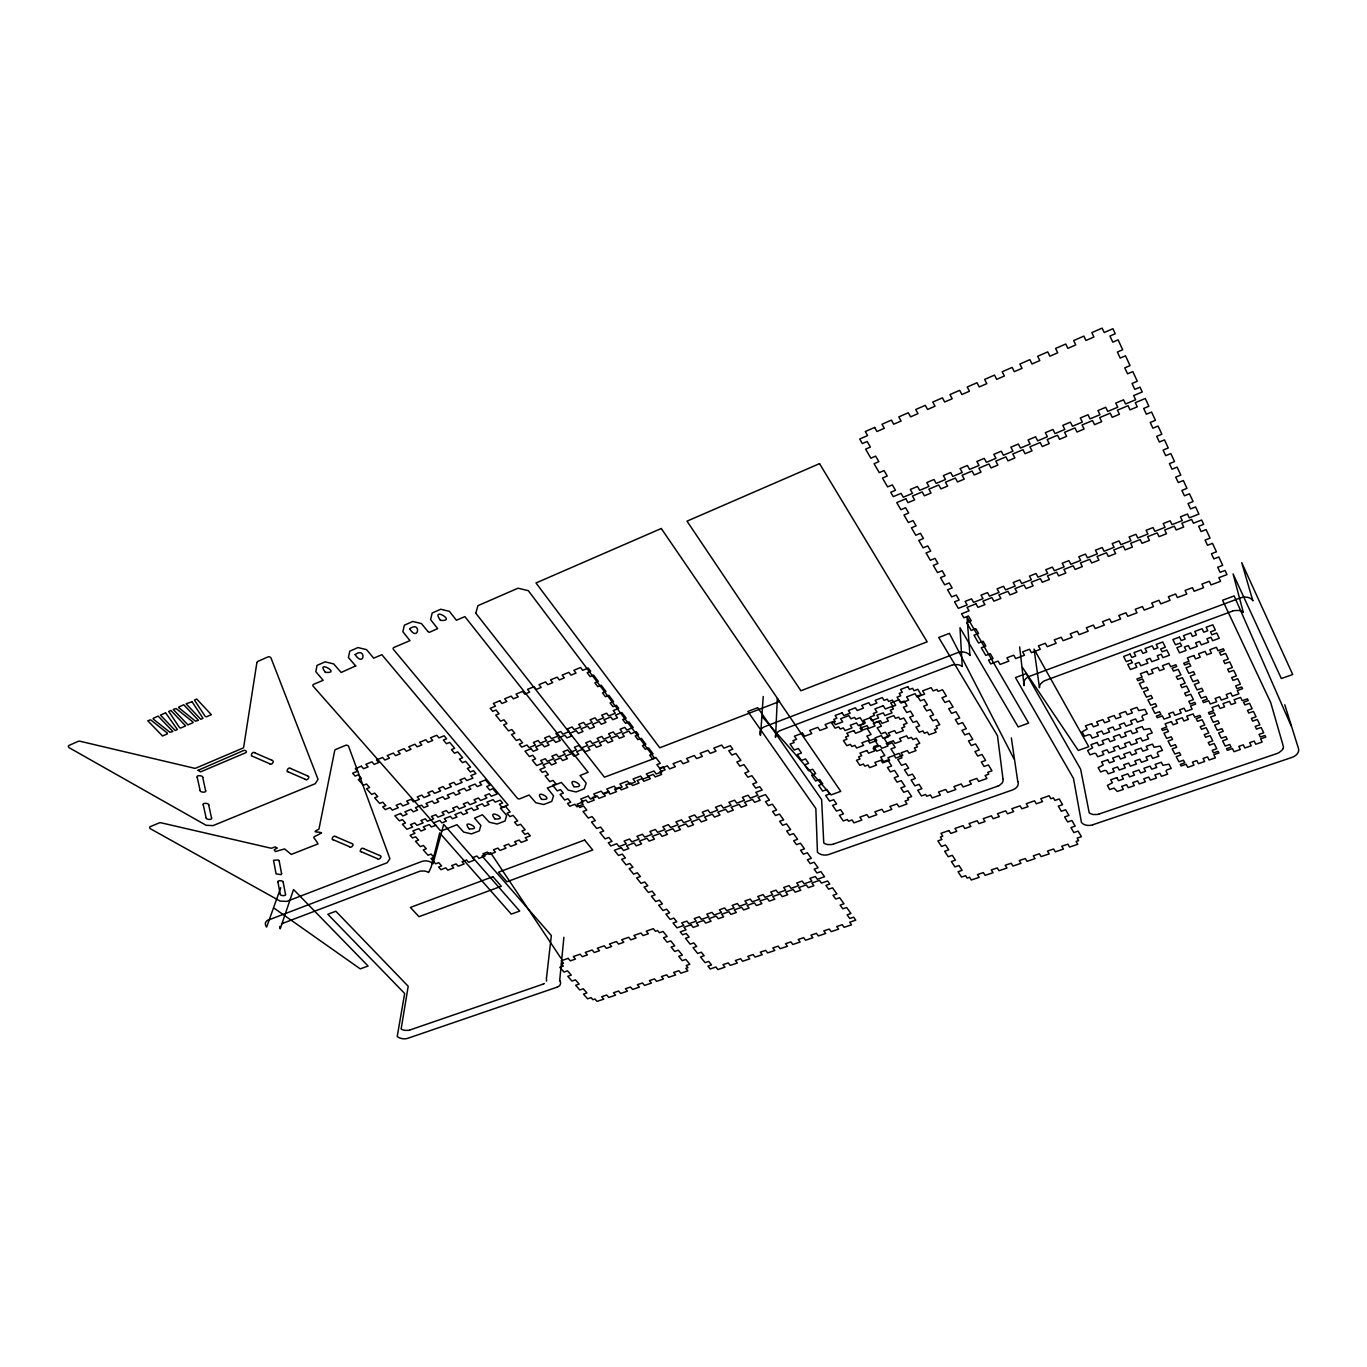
<?xml version="1.0" encoding="UTF-8"?>
<svg xmlns="http://www.w3.org/2000/svg" width="1367" height="1367" viewBox="0 0 1367 1367"><rect width="100%" height="100%" fill="white"/><g stroke="black" fill="none" stroke-linecap="round" stroke-linejoin="round"><path stroke-width="1.5" d="M763.23 696.487L760.565 735.378M563.888 937.284L559.684 980.652M202.914 777.31C203.136 775.55 196.165 774.781 197.019 777.105M205.939 817.774C206.092 819.927 212.517 819.978 211.748 818.081M279.876 926.365L279.791 927.202A7.775 5.024 13.1 0 0 280.218 928.825L293.546 889.524L368.099 966.025L360.256 968.861L274.477 908.457M969.972 655.511L967.033 617.098L1028.633 723.109L1018.176 726.919L959.993 627.743L962.248 666.515A8.971 6.818 -5.3 0 0 960.061 665.268L958.711 664.858A7.416 5.639 -5.3 0 0 957.72 664.652L953.773 664.687A8.322 6.322 -5.3 0 0 952.714 664.943L952.047 665.131M199.958 790.485C199.872 792.604 206.827 792.775 205.785 790.741M546.407 981.164L546.578 980.429A7.536 4.938 7.3 0 0 546.39 978.892L551.345 935.524L482.004 855.964L490.616 852.718L561.017 958.318M280.731 887.713L266.633 927.082A8.51 5.502 13.4 0 1 268.257 920.008M208.895 804.941C209.476 803.3 202.196 802.378 203.085 804.736M279.415 861.107L278.338 859.928L273.503 860.321L276.1 873.889L281.106 874.658L281.756 873.564M280.081 894.121C280.013 896.051 286.472 896.222 285.635 894.36M1282.912 748.706L1282.417 749.612A7.467 5.195 -12.4 0 1 1281.836 750.38L1278.88 752.704A8.39 5.827 -12.4 0 1 1278.042 753.114L1277.325 753.405M283.362 882.262C283.789 880.536 277.125 879.921 277.774 882.005M281.499 924.024L281.619 923.938A7.194 4.665 13.1 0 1 282.149 923.614L282.661 923.374M544.459 983.471L544.339 983.539A6.972 4.562 7.3 0 1 543.758 983.847L543.229 984.069M779.925 730.679L779.293 730.969A7.946 5.929 1.1 0 0 778.575 731.379L776.302 733.583A7.091 5.28 1.2 0 0 775.875 734.387L775.585 735.326A8.578 6.408 1.1 0 0 775.567 737.411L777.31 698.605L840.739 791.356L831.051 794.876L762.615 717.162M153.224 718.29L158.145 716.12L172.891 731.482L169.918 732.302L153.224 719.042M165.39 712.908L160.452 715.095L175.181 730.474L177.42 729.5L165.612 712.856M178.787 706.978L183.776 704.774L198.437 720.306L195.481 721.178L178.752 707.713M167.406 733.874L162.519 736.01L147.739 720.717L150.66 719.862L167.423 733.122M180.683 728.064L185.622 725.911L170.926 710.464L168.722 711.438L179.675 727.774M192.884 722.733L187.928 724.903L173.233 709.439L176.189 708.567L192.935 722.015M206.332 716.855L211.338 714.668L196.711 699.05L194.439 700.075L205.323 716.564M1044.884 680.663L1044.337 680.903A8.356 6.22 -8 0 0 1043.38 681.398L1040.663 683.825A7.433 5.536 -7.9 0 0 1040.184 684.594L1039.774 685.533A9.005 6.715 -8 0 0 1039.484 687.772L1034.05 649.103L1088.764 746.724L1078.273 750.449L1022.516 667.557M998.013 786.059L998.679 785.769A7.929 5.707 -5.1 0 0 999.431 785.393L1001.994 783.154A7.074 5.092 -5.1 0 0 1002.421 782.488L1002.831 781.497A8.561 6.169 -5.1 0 0 1003.053 779.583L1003.019 779.19M268.325 920.076L421.873 861.432A8.732 5.964 10.8 0 1 433.117 863.619M433.766 822.797L439.764 820.456L441.883 822.883L446.411 821.123L444.292 818.696L450.324 816.338L452.443 818.765L456.988 817.005L454.869 814.578L460.952 812.203L463.054 814.647L467.617 812.869L465.515 810.426L471.615 808.051L473.717 810.494L478.296 808.717L476.194 806.257L482.329 803.864L484.414 806.325L489.027 804.531L486.942 802.07L493.094 799.661L495.179 802.139L500.254 800.173L502.612 802.976L499.433 804.206L502.321 807.641L505.5 806.41L510.181 811.981L507.02 813.194L509.891 816.612L513.052 815.381L517.7 820.918L514.539 822.131L517.392 825.497L520.554 824.284L525.167 829.769L522.006 830.982L524.825 834.314L527.987 833.118L530.276 835.852L525.253 837.749L527.269 840.141L521.169 842.431L519.152 840.056L514.59 841.782L516.606 844.157L510.557 846.446L508.524 844.071L503.979 845.797L506.012 848.172L499.98 850.445L497.947 848.087L493.419 849.796L495.452 852.154L489.454 854.426L487.404 852.068L482.91 853.777L484.943 856.118L478.98 858.373L476.929 856.032L472.452 857.741L474.503 860.065L468.556 862.321L466.506 859.98L462.046 861.671L464.097 863.995L458.167 866.234L456.117 863.91L451.674 865.601L453.741 867.908L447.846 870.147L445.779 867.823L440.96 869.651L438.602 867.037L441.626 865.875L438.739 862.645L435.697 863.807L430.964 858.51L434.005 857.348L431.083 854.085L428.042 855.246L423.257 849.915L426.316 848.753L423.36 845.455L420.318 846.634L415.5 841.269L418.558 840.09L415.585 836.775L412.526 837.954L410.1 835.254L414.987 833.357L412.851 830.965L418.798 828.641L420.933 831.033L425.41 829.291L423.274 826.898L429.255 824.557L431.391 826.967L435.885 825.224M780.215 730.559L951.637 665.268M282.884 923.272L419.173 871.48M1045.208 680.527L1232.436 611.152M556.813 987.264L407.469 1038.407A7.997 5.007 9.8 0 1 397.216 1036.511L404.666 993.501L327.824 914.267L335.838 911.242L408.203 986.256L401.129 1029.026A7.348 4.614 9.8 0 0 403.128 1029.898L404.307 1030.205A6.066 3.811 9.8 0 0 405.128 1030.359L408.408 1030.342A6.801 4.272 9.8 0 0 409.092 1030.205L409.656 1030.052M833.477 844.088L997.722 786.162M409.895 1029.983L542.989 984.172M1099.136 813.997L1277 753.525M1092.626 824.814L1292.174 757.335A9.894 6.852 -12.6 0 0 1298.547 748.757L1284.775 704.74M1232.778 611.032L1233.598 610.793A8.868 6.545 -14.4 0 1 1234.572 610.553L1238.878 610.468A7.912 5.827 -14.4 0 1 1239.869 610.69L1241.219 611.134A9.569 7.057 -14.4 0 1 1243.338 612.45L1233.085 573.918L1281.34 678.545L1292.704 674.512L1241.749 562.657L1252.804 600.694M419.43 871.394L420.028 871.223A7.365 5.007 10.8 0 1 420.78 871.052L424.351 871.018A6.579 4.477 10.8 0 1 425.24 871.189L426.521 871.548A7.963 5.4 10.8 0 1 428.674 872.556L431.22 866.866L439.696 832.947L511.275 914.13L519.699 911.071L443.694 824.369L433.031 863.671M833.204 844.174L832.657 844.328A7.587 5.383 0.1 0 1 831.7 844.55L827.958 844.584A6.767 4.802 0.1 0 1 827.069 844.413L825.805 844.037A8.202 5.81 0.1 0 1 823.754 842.978L821.635 799.627L757.711 707.662L747.834 711.489L815.843 808.546L817.449 852.205A8.92 6.288 0.2 0 0 828.59 854.563L1012.844 789.836A9.364 6.715 -5.4 0 0 1017.919 781.616M1098.829 814.1L1098.179 814.271A7.929 5.553 -7.4 0 1 1097.24 814.476L1093.463 814.527A7.057 4.955 -7.3 0 1 1092.455 814.339L1091.31 813.997A8.561 5.998 -7.4 0 1 1089.226 812.852L1080.613 769.177L1026.156 673.606L1015.459 677.605L1073.488 778.455L1081.451 822.456A9.296 6.493 -7.1 0 0 1092.677 824.899M252.417 756.378C249.871 756.617 252.246 750.671 254.758 752.653M272.033 760.223C275.399 760.958 271.059 765.879 269.777 763.914M288.283 771.996C285.481 772.338 288.198 766.357 290.573 768.339M307.643 775.807C310.856 776.524 306.874 781.377 305.319 779.446M333.172 839.868C330.711 840.227 333.172 834.588 335.564 836.45M351.968 843.473C355.181 844.208 350.772 848.617 349.747 846.993M361.213 851.88C358.837 852.307 361.23 846.651 363.639 848.497M379.889 855.469C383.068 856.118 378.762 860.68 377.514 858.835M335.667 836.621L351.729 843.507M363.742 848.668L379.65 855.486M333.497 839.851L349.542 846.72M361.52 851.863L377.412 858.664M252.758 756.361L269.658 763.726M288.522 771.979L305.217 779.258M254.877 752.841L271.794 760.24M290.693 768.51L307.404 775.824M192.064 701.767L186.1 703.749L200.761 719.298L203.017 718.307L192.132 701.835M1013.972 758.873L949.416 633.365L938.719 637.518L997.5 735.805L1002.951 778.729M1017.766 781.565L1011.341 737.872M1291.166 725.843L1234.179 595.927L1222.559 600.267L1270.729 702.604L1283.425 746.655A9.056 6.288 -12.4 0 1 1282.947 748.655M197.207 777.259L200.095 790.348M203.273 804.89L206.075 817.637M202.743 777.498L205.597 790.587M208.741 805.112L211.509 817.876M277.945 882.142L280.201 894.001M279.244 861.278L281.517 873.376M283.225 882.381L285.464 894.24M1019.645 646.899L1024.071 685.585A9.842 7.365 -7.6 0 1 1029.266 676.426L1240.484 597.875A10.543 7.792 -14.9 0 1 1252.924 600.626M559.787 980.617A8.219 5.383 7 0 1 556.984 987.299M970.023 655.374A9.859 7.536 -5.6 0 0 957.737 652.657L764.512 726.731A9.381 7.023 1.6 0 0 760.411 735.326M276.937 848.036L274.22 849.847L275.348 851.556L284.575 848.924L291.274 854.426L318.05 843.883C313.146 834.929 310.599 839.082 321.553 832.93C319.331 831.273 310.548 833.084 318.118 829.649A2.392 1.64 13.8 0 0 319.041 828.675L334.676 750.722A3.127 2.221 14.5 0 1 335.889 749.389L345.509 745.374A2.016 1.435 14.4 0 1 348.636 746.399L389.92 858.715L387.134 862.765L286.728 901.417L280.081 901.075L150.438 828.761A1.965 1.299 17 0 1 150.319 826.625L159.102 822.951A3.042 1.999 16.9 0 1 161.289 822.849L270.41 848.07A2.375 1.589 14.5 0 0 272.153 847.984L275.228 846.874L276.937 848.036M355.147 654.708C364.63 668.36 366.424 646.198 355.147 654.622M355.728 665.883L341.152 672.461L333.651 663.901L325.141 661.85L317.024 665.404L315.811 671.693L323.176 680.322L313.607 684.337A1.931 1.401 16.2 0 0 313.231 686.285L439.866 829.991A1.794 1.247 10.9 0 0 442.327 830.555L456.971 824.711L463.669 832.093L471.478 833.887L479.287 830.88L480.876 825.463L474.503 818.149L482.448 814.783L489.283 822.216L497.127 824.028L505.021 821.003L506.679 815.501L500.373 808.119L508.131 805.043L381.871 654.708L373.687 658.176L366.561 649.633L358 647.565L349.764 651.17L348.431 657.561L355.728 665.968M427.7 631.417L429.272 632.391L437.645 628.598L430.588 619.61L432.194 612.997L440.755 609.238L449.435 611.374L456.39 620.242L464.883 616.637L588.118 772.304L580.018 775.516L586.187 783.137L584.273 788.827L576.071 791.971L568.142 790.109L561.341 782.437L547.296 788.058L553.55 795.833L551.738 801.438L543.656 804.531L535.761 802.685L529.132 795.013L519.836 798.789A1.811 1.299 9.2 0 1 517.341 798.191L393.474 649.462A1.965 1.47 14.8 0 1 393.935 647.445L409.98 640.61L402.872 631.725L404.376 625.18L412.834 621.472L421.48 623.591L427.717 631.281M573.952 786.743C590.117 787.888 565.067 774.491 573.986 786.589M440.379 620.345C457.928 621.951 429.921 605.803 440.396 620.208M469.154 828.846C484.755 830.042 459.961 817.483 469.154 828.846M325.397 672.325C342.143 673.88 314.974 659.184 325.397 672.291M409.656 628.837C418.541 642.763 421.651 620.242 409.673 628.752M494.854 818.936C510.694 819.995 485.678 807.607 494.871 818.833M475.784 613.202L604.436 777.191L654.708 758.343L528.328 590.681L518.025 588.203L477.937 605.666L475.784 613.134M541.469 799.336C557.377 800.754 532.6 787.255 541.486 799.217M198.044 770.339L200.641 771.859L245.787 752.704A1.726 1.196 16.6 0 0 246.077 751.03A1.726 1.196 16.6 0 0 243.702 750.466L198.044 770.339M256.859 662.756L243.685 747.083A2.512 1.743 16.8 0 1 242.762 748.142L195.942 768.083A2.495 1.692 17.3 0 1 194.148 768.169L80.26 741.307A3.178 2.136 19.8 0 0 78.004 741.427L69.068 745.408A2.153 1.435 19.8 0 0 69.221 747.749L206.127 825.292L213.047 825.617L315.264 783.701L318.033 779.31L271.042 658.057A2.05 1.487 17.9 0 0 267.898 656.963L258.073 661.303A3.281 2.358 18 0 0 256.859 662.756M874.658 427.444L865.277 431.528L867.601 435.577L859.706 439.012L862.355 443.574L867.156 441.49L870.403 447.077L865.601 449.145L870.864 458.184L875.649 456.117L878.861 461.636L874.077 463.686L879.271 472.606L884.039 470.573L887.217 476.041L882.45 478.057L887.593 486.891L892.343 484.875L895.47 490.275L890.72 492.274L893.266 496.648L901.058 493.367L903.279 497.212L912.507 493.35L910.285 489.489L917.479 486.464L919.683 490.343L928.962 486.447L926.758 482.568L934.003 479.509L936.19 483.405L945.537 479.492L943.35 475.579L950.646 472.521L952.816 476.434L962.231 472.486L960.061 468.556L967.409 465.481L969.562 469.411L979.028 465.446L976.892 461.482L984.274 458.372L986.41 462.336L995.945 458.338L993.826 454.357L1001.259 451.23L1003.378 455.228L1012.981 451.195L1010.879 447.197L1018.381 444.036L1020.466 448.051L1030.137 444.002L1028.052 439.969L1035.605 436.791L1037.673 440.84L1047.412 436.756L1045.345 432.69L1052.949 429.494L1054.999 433.578L1064.808 429.46L1062.774 425.376L1070.412 422.164L1072.463 426.248L1082.322 422.113L1080.306 417.994L1088.012 414.765L1090.029 418.883L1099.974 414.714L1097.974 410.578L1105.732 407.315L1107.731 411.45L1117.745 407.246L1115.762 403.094L1123.571 399.813L1125.537 403.983L1135.635 399.745L1133.67 395.559L1142.248 391.953L1140.027 387.169L1134.798 389.373L1132.047 383.478L1137.293 381.256L1132.816 371.585L1127.553 373.823L1124.768 367.86L1130.031 365.604L1125.502 355.813L1120.205 358.086L1117.386 352.054L1122.683 349.764L1118.086 339.853L1112.789 342.16L1109.936 336.06L1115.25 333.736L1112.926 328.729L1104.194 332.54L1102.127 328.131L1091.84 332.625L1093.908 337.017L1085.945 340.486L1083.877 336.111L1073.642 340.571L1075.744 344.928L1067.849 348.363L1065.747 344.023L1055.597 348.448L1057.716 352.789L1049.873 356.206L1047.737 351.883L1037.673 356.274L1039.809 360.58L1032.017 363.964L1029.864 359.675L1019.867 364.049L1022.038 368.321L1014.297 371.687L1012.127 367.415L1002.199 371.756L1004.386 376.01L996.714 379.342L994.51 375.105L984.65 379.411L986.854 383.631L979.233 386.964L977.029 382.743L967.238 387.015L969.459 391.218L961.89 394.516L959.668 390.33L949.945 394.567L952.184 398.737L944.665 402.018L942.427 397.848L932.772 402.069L935.028 406.204L927.578 409.451L925.305 405.333L915.719 409.519L917.992 413.62L910.593 416.85L908.303 412.749L898.785 416.901L901.092 421.002L893.728 424.197L891.421 420.113L881.971 424.248L884.295 428.315L876.982 431.494L874.658 427.444M661.269 528.499L536.001 582.974L659.783 747.8L779.549 701.459L661.269 528.499M819.534 463.635L687.02 521.152L800.908 690.762L927.168 641.824L819.534 463.635M905.808 498.801L896.752 502.612L900.887 509.703L905.603 507.738L908.679 513.035L903.963 515L908.372 522.553L913.071 520.605L916.112 525.851L911.413 527.782L915.77 535.249L920.452 533.335L923.46 538.513L918.778 540.443L923.101 547.825L927.766 545.929L930.739 551.072L926.074 552.952L930.346 560.282L934.994 558.402L937.95 563.477L933.302 565.357L937.523 572.602L942.171 570.74L945.093 575.78L940.462 577.626L944.631 584.803L949.262 582.957L952.15 587.947L947.536 589.775L951.671 596.883L956.268 595.055L959.138 599.993L954.542 601.805L958.352 608.366L967.153 604.915L965.119 601.395L971.544 598.866L973.577 602.403L983.044 598.678L981.028 595.141L987.504 592.595L989.52 596.149L999.055 592.407L997.056 588.852L1003.566 586.289L1005.565 589.861L1015.168 586.101L1013.186 582.513L1019.731 579.933L1021.713 583.521L1031.384 579.745L1029.419 576.139L1036.015 573.542L1037.98 577.147L1047.703 573.337L1045.755 569.714L1052.402 567.1L1054.333 570.74L1064.141 566.895L1062.193 563.255L1068.891 560.624L1070.822 564.281L1080.665 560.419L1078.751 556.745L1085.501 554.096L1087.397 557.787L1097.325 553.891L1095.428 550.2L1102.212 547.535L1104.092 551.243L1114.088 547.33L1112.208 543.605L1119.026 540.922L1120.906 544.647L1130.953 540.717L1129.108 536.975L1135.977 534.275L1137.822 538.017L1147.938 534.053L1146.11 530.293L1153.03 527.577L1154.859 531.336L1165.043 527.354L1163.232 523.561L1170.186 520.827L1171.997 524.62L1182.267 520.605L1180.473 516.794L1187.479 514.043L1189.256 517.854L1198.91 514.077L1195.595 506.918L1190.537 508.917L1188.043 503.552L1193.101 501.552L1189.495 493.795L1184.42 495.811L1181.891 490.394L1186.983 488.361L1183.344 480.535L1178.251 482.568L1175.705 477.1L1180.798 475.05L1177.124 467.138L1172.015 469.189L1169.434 463.652L1174.561 461.585L1170.853 453.588L1165.709 455.672L1163.095 450.068L1168.238 447.983L1164.496 439.884L1159.336 442.002L1156.704 436.346L1161.865 434.228L1158.071 426.043L1152.894 428.179L1150.228 422.471L1155.423 420.318L1151.578 412.048L1146.383 414.218L1143.683 408.443L1148.895 406.255L1145.29 398.481L1135.293 402.667L1137.259 406.836L1130.013 409.861L1128.048 405.709L1117.437 410.151L1119.402 414.286L1112.208 417.294L1110.226 413.159L1099.683 417.584L1101.682 421.702L1094.54 424.676L1092.541 420.575L1082.066 424.966L1084.082 429.05L1076.991 432.023L1074.958 427.939L1064.568 432.297L1066.602 436.363L1059.562 439.303L1057.511 435.253L1047.19 439.576L1049.241 443.609L1042.252 446.531L1040.184 442.515L1029.932 446.804L1032.017 450.82L1025.062 453.707L1022.994 449.709L1012.81 453.981L1014.895 457.962L1008.009 460.85L1005.907 456.868L995.791 461.106L997.893 465.07L991.058 467.941L988.922 463.977L978.892 468.197L981.028 472.128L974.227 474.964L972.074 471.051L962.095 475.22L964.248 479.133L957.498 481.953L955.345 478.057L945.434 482.209L947.604 486.088L940.889 488.89L938.719 485.012L928.877 489.147L931.064 493.009L924.4 495.794L922.212 491.932L912.438 496.033L914.643 499.878L908.03 502.629L905.808 498.801M499.792 700.793L493.333 703.458L495.52 706.158L490.223 708.328L492.701 711.37L496.016 710.02L499.04 713.762L495.725 715.112L500.647 721.178L503.962 719.828L506.969 723.536L503.654 724.869L508.541 730.884L511.839 729.551L514.812 733.225L511.514 734.557L516.35 740.504L519.648 739.188L522.604 742.828L519.306 744.161L521.716 747.117L526.961 745.015L529.063 747.612L535.454 745.066L533.352 742.469L538.171 740.538L540.255 743.152L546.68 740.589L544.596 737.975L549.431 736.044L551.516 738.676L557.975 736.095L555.891 733.464L560.76 731.516L562.828 734.164L569.321 731.567L567.254 728.936L572.141 726.988L574.208 729.636L580.736 727.039L578.668 724.373L583.572 722.408L585.64 725.074L592.201 722.46L590.134 719.794L595.072 717.829L597.123 720.494L603.718 717.863L601.668 715.197L606.623 713.215L608.674 715.898L615.304 713.249L613.253 710.567L618.704 708.379L616.38 705.304L612.963 706.688L610.092 702.911L613.527 701.527L608.845 695.325L605.41 696.726L602.522 692.915L605.957 691.514L601.241 685.26L597.789 686.661L594.867 682.817L598.319 681.415L593.551 675.11L590.1 676.528L587.161 672.649L590.629 671.231L588.22 668.053L582.701 670.326L580.582 667.523L573.884 670.291L576.003 673.077L570.996 675.144L568.86 672.359L562.196 675.093L564.332 677.878L559.342 679.929L557.206 677.161L550.576 679.877L552.712 682.646L547.757 684.679L545.604 681.928L539.008 684.645L541.161 687.396L536.223 689.429L534.053 686.678L527.491 689.378L529.661 692.129L524.74 694.146L522.587 691.412L516.043 694.094L518.213 696.828L513.326 698.827L511.155 696.111L504.662 698.793L506.832 701.493L501.979 703.492L499.792 700.793M361.315 766.203L355.266 768.681L357.539 771.21L352.583 773.226L355.164 776.08L358.257 774.816L361.401 778.336L358.308 779.583L363.4 785.273L366.493 784.026L369.603 787.495L366.51 788.742L371.585 794.381L374.661 793.15L377.753 796.585L374.661 797.832L379.684 803.42L382.76 802.19L385.836 805.607L382.743 806.838L385.238 809.606L390.142 807.658L392.329 810.101L398.31 807.743L396.122 805.283L400.634 803.506L402.804 805.949L408.818 803.574L406.648 801.113L411.177 799.302L413.347 801.78L419.379 799.37L417.208 796.91L421.771 795.098L423.924 797.576L429.99 795.167L427.837 792.689L432.399 790.878L434.569 793.356L440.67 790.929L438.517 788.451L443.096 786.623L445.249 789.118L451.383 786.691L449.23 784.18L453.844 782.351L455.997 784.863L462.149 782.42L460.013 779.908L464.643 778.062L466.796 780.574L472.982 778.113L470.846 775.602L475.938 773.568L473.512 770.68L470.316 771.962L467.326 768.425L470.521 767.143L465.634 761.334L462.422 762.632L459.415 759.061L462.627 757.762L457.706 751.901L454.476 753.217L451.435 749.612L454.664 748.296L449.692 742.401L446.462 743.716L443.404 740.077L446.633 738.761L444.121 735.788L438.978 737.89L436.774 735.275L430.52 737.838L432.724 740.453L428.042 742.366L425.82 739.769L419.601 742.315L421.822 744.912L417.174 746.826L414.936 744.229L408.75 746.758L410.971 749.355L406.341 751.252L404.102 748.672L397.951 751.184L400.189 753.764L395.576 755.643L393.337 753.08L387.203 755.592L389.441 758.155L384.845 760.035L382.606 757.472L376.506 759.967L378.762 762.53L374.182 764.392L371.927 761.846L365.86 764.341L368.116 766.87L363.571 768.732L361.315 766.203M531.114 748.706L524.996 751.149L529.388 756.566L532.669 755.268L535.591 758.856L532.31 760.155L536.667 765.537L542.784 763.128L540.7 760.565L545.279 758.753L547.364 761.334L553.943 758.736L551.875 756.156L556.472 754.345L558.539 756.925L565.152 754.311L563.101 751.73L567.715 749.902L569.783 752.499L576.43 749.885L574.379 747.271L579.027 745.442L581.078 748.039L587.759 745.408L585.708 742.811L590.39 740.965L592.424 743.58L599.139 740.931L597.106 738.3L601.805 736.454L603.838 739.086L610.588 736.42L608.554 733.789L613.27 731.926L615.304 734.575L622.088 731.892L620.071 729.243L624.822 727.381L626.821 730.029L633.177 727.534L628.957 721.947L625.539 723.297L622.72 719.572L626.137 718.205L621.882 712.583L615.509 715.112L617.542 717.795L612.775 719.691L610.741 717.009L603.924 719.726L605.974 722.391L601.241 724.271L599.19 721.605L592.424 724.305L594.474 726.971L589.758 728.833L587.707 726.185L580.958 728.867L583.025 731.516L578.344 733.378L576.276 730.73L569.561 733.413L571.628 736.044L566.98 737.89L564.896 735.258L558.232 737.924L560.299 740.538L555.668 742.384L553.584 739.769L546.937 742.418L549.021 745.015L544.408 746.86L542.323 744.246L535.71 746.878L537.812 749.475L533.215 751.303L531.114 748.706M400.599 813.502L394.858 815.774L399.403 820.849L402.479 819.636L405.486 823.019L402.411 824.216L406.939 829.256L412.646 827.018L410.51 824.609L414.799 822.934L416.935 825.343L423.104 822.934L420.968 820.525L425.274 818.833L427.41 821.242L433.612 818.833L431.476 816.407L435.8 814.715L437.936 817.141L444.155 814.698L442.037 812.271L446.377 810.563L448.513 813.006L454.767 810.563L452.648 808.119L457.022 806.393L459.141 808.854L465.412 806.393L463.31 803.933L467.702 802.207L469.821 804.685L476.126 802.207L474.024 799.746L478.433 798.003L480.535 800.481L486.891 798.003L484.789 795.526L489.232 793.783L491.317 796.26L497.263 793.937L492.872 788.708L489.676 789.972L486.755 786.486L489.95 785.222L485.524 779.959L479.544 782.317L481.662 784.829L477.22 786.572L475.101 784.077L468.727 786.589L470.846 789.084L466.42 790.827L464.302 788.332L457.962 790.844L460.098 793.338L455.689 795.064L453.554 792.587L447.248 795.081L449.384 797.559L444.993 799.285L442.857 796.807L436.586 799.285L438.722 801.763L434.364 803.471L432.211 801.011L425.974 803.488L428.127 805.932L423.787 807.658L421.617 805.197L415.414 807.658L417.567 810.101L413.244 811.81L411.091 809.367L404.905 811.81L407.058 814.236L402.769 815.945L400.599 813.502M549.397 762.393L543.041 764.905L545.108 767.451L539.897 769.501L542.255 772.389L545.518 771.108L548.389 774.662L545.125 775.926L549.79 781.668L553.037 780.403L555.891 783.923L552.627 785.188L557.258 790.878L560.504 789.63L563.324 793.116L560.077 794.364L564.674 800.003L567.903 798.755L570.705 802.224L567.476 803.454L569.749 806.257L574.909 804.292L576.908 806.769L583.196 804.36L581.197 801.899L585.93 800.088L587.93 802.566L594.252 800.156L592.27 797.662L597.02 795.85L599.002 798.345L605.359 795.919L603.377 793.424L608.161 791.596L610.143 794.09L616.517 791.664L614.552 789.152L619.354 787.324L621.319 789.836L627.743 787.392L625.778 784.863L630.614 783.018L632.579 785.547L639.021 783.086L637.073 780.557L641.926 778.712L643.874 781.24L650.35 778.763L648.402 776.234L653.289 774.371L655.22 776.917L661.731 774.423L659.8 771.877L665.165 769.826L662.961 766.921L659.595 768.203L656.878 764.631L660.261 763.333L655.818 757.472L652.435 758.77L649.701 755.165L653.084 753.849L648.624 747.937L645.224 749.253L642.473 745.613L645.856 744.297L641.345 738.334L637.945 739.667L635.177 735.993L638.577 734.66L636.304 731.653L630.888 733.789L628.871 731.14L622.275 733.737L624.292 736.369L619.371 738.3L617.354 735.668L610.793 738.248L612.809 740.88L607.905 742.811L605.871 740.179L599.361 742.742L601.377 745.357L596.508 747.288L594.474 744.673L587.981 747.219L590.014 749.834L585.161 751.73L583.111 749.133L576.652 751.679L578.702 754.259L573.867 756.173L571.816 753.576L565.391 756.105L567.442 758.685L562.64 760.582L560.59 758.002L554.182 760.513L556.249 763.076L551.465 764.956L549.397 762.393M975.953 603.855L967.033 607.358L969.049 610.861L961.531 613.8L963.838 617.764L968.417 615.97L971.219 620.823L966.657 622.6L971.219 630.443L975.782 628.683L978.567 633.485L974.022 635.245L978.533 643.003L983.078 641.26L985.829 646.01L981.301 647.736L985.778 655.425L990.306 653.699L993.023 658.398L988.512 660.107L990.733 663.918L998.132 661.115L1000.08 664.465L1008.846 661.15L1006.915 657.8L1013.767 655.203L1015.681 658.569L1024.515 655.237L1022.601 651.871L1029.488 649.257L1031.384 652.657L1040.27 649.291L1038.39 645.89L1045.311 643.276L1047.207 646.694L1056.144 643.31L1054.265 639.893L1061.236 637.261L1063.116 640.679L1072.104 637.295L1070.241 633.844L1077.264 631.195L1079.127 634.647L1088.183 631.229L1086.338 627.761L1093.395 625.095L1095.24 628.564L1104.348 625.129L1102.52 621.643L1109.628 618.961L1111.456 622.446L1120.632 618.978L1118.821 615.492L1125.981 612.775L1127.775 616.295L1137.019 612.809L1135.225 609.289L1142.436 606.555L1144.213 610.092L1153.509 606.589L1151.732 603.052L1158.977 600.301L1160.754 603.855L1170.101 600.318L1168.358 596.764L1175.654 593.996L1177.397 597.567L1186.812 594.013L1185.086 590.441L1192.417 587.656L1194.143 591.245L1203.626 587.673L1201.918 584.068L1209.317 581.283L1211.025 584.888L1220.56 581.283L1218.868 577.66L1226.985 574.601L1225.054 570.449L1220.099 572.329L1217.724 567.237L1222.696 565.357L1218.817 556.984L1213.845 558.881L1211.435 553.738L1216.425 551.824L1212.495 543.365L1207.505 545.296L1205.079 540.085L1210.068 538.154L1206.104 529.593L1201.097 531.558L1198.637 526.278L1203.661 524.33L1201.661 520.007L1193.408 523.236L1191.631 519.426L1181.891 523.236L1183.685 527.03L1176.167 529.969L1174.356 526.192L1164.701 529.969L1166.512 533.745L1159.028 536.65L1157.217 532.908L1147.614 536.667L1149.442 540.409L1142.026 543.297L1140.181 539.572L1130.646 543.297L1132.491 547.022L1125.126 549.91L1123.264 546.185L1113.797 549.91L1115.66 553.601L1108.347 556.454L1106.467 552.764L1097.052 556.454L1098.931 560.128L1091.669 562.965L1089.772 559.308L1080.426 562.965L1082.322 566.622L1075.094 569.441L1073.18 565.801L1063.902 569.441L1065.833 573.063L1058.639 575.866L1056.708 572.243L1047.498 575.866L1049.429 579.471L1042.303 582.257L1040.355 578.651L1031.179 582.239L1033.144 585.828L1026.053 588.596L1024.088 585.025L1014.98 588.579L1016.963 592.15L1009.923 594.901L1007.94 591.347L998.901 594.884L1000.9 598.421L993.894 601.155L991.895 597.618L982.907 601.138L984.923 604.658L977.969 607.375L975.953 603.855M588.186 796.141L580.753 798.977L583.111 801.899L577.079 804.189L579.745 807.487L583.555 806.034L586.802 810.067L583.008 811.52L588.271 818.047L592.082 816.612L595.294 820.61L591.501 822.028L596.73 828.505L600.506 827.086L603.701 831.033L599.925 832.452L605.085 838.86L608.879 837.458L612.023 841.371L608.264 842.773L610.827 845.951L616.773 843.747L619.012 846.549L626.342 843.849L624.104 841.047L629.572 839.03L631.81 841.833L639.175 839.116L636.937 836.296L642.439 834.263L644.66 837.1L652.076 834.366L649.855 831.529L655.374 829.479L657.595 832.315L665.045 829.581L662.841 826.727L668.395 824.677L670.599 827.531L678.1 824.762L675.896 821.909L681.484 819.841L683.688 822.695L691.224 819.927L689.036 817.039L694.658 814.971L696.845 817.859L704.415 815.057L702.245 812.169L707.901 810.067L710.071 812.972L717.692 810.153L715.522 807.248L721.212 805.146L723.382 808.068L731.037 805.231L728.884 802.309L734.609 800.208L736.762 803.13L744.468 800.293L742.332 797.354L748.074 795.218L750.21 798.157L757.967 795.304L755.848 792.347L762.171 790.006L759.744 786.64L755.729 788.127L752.739 783.992L756.771 782.488L751.884 775.704L747.852 777.208L744.827 773.021L748.877 771.501L743.938 764.649L739.889 766.169L736.83 761.949L740.897 760.411L735.907 753.473L731.841 755.028L728.765 750.756L732.832 749.201L730.32 745.716L723.895 748.159L721.673 745.083L713.813 748.091L716.035 751.167L710.208 753.388L707.969 750.329L700.143 753.32L702.399 756.378L696.606 758.582L694.351 755.541L686.576 758.514L688.831 761.539L683.073 763.743L680.8 760.718L673.077 763.675L675.332 766.699L669.608 768.886L667.335 765.862L659.663 768.801L661.936 771.808L656.245 773.978L653.956 770.988L646.318 773.91L648.607 776.9L642.951 779.053L640.645 776.08L633.058 778.985L635.347 781.958L629.726 784.111L627.419 781.138L619.866 784.026L622.173 786.982L616.585 789.118L614.261 786.162L606.76 789.032L609.084 791.989L603.513 794.107L601.19 791.168L593.722 794.022L596.046 796.961L590.527 799.063L588.186 796.141M907.773 686.712L900.563 689.446L902.305 692.232L899.247 693.377L900.75 695.769L897.042 697.17L900.426 702.501L904.117 701.117L907.09 705.85L903.399 707.235L906.748 712.515L910.422 711.13L913.378 715.83L909.704 717.214L913.019 722.442L916.693 721.075L919.615 725.74L915.958 727.09L919.239 732.285L922.896 730.935L924.348 733.242L927.373 732.131L929.047 734.797L936.156 732.182L934.481 729.517L937.523 728.389L936.07 726.065L939.761 724.698L936.515 719.469L932.824 720.836L929.902 716.171L933.61 714.787L930.329 709.507L926.621 710.891L923.682 706.175L927.39 704.791L924.092 699.46L920.367 700.861L917.411 696.093L921.136 694.692L917.804 689.31L914.079 690.728L912.575 688.336L909.499 689.498L907.773 686.712M842.106 712.873L835.1 715.522L836.894 718.239L833.785 719.418L835.254 721.639L831.666 722.989L835.134 728.201L838.723 726.834L840.192 729.038L843.302 727.876L845.079 730.559L852.051 727.928L850.291 725.245L856.528 722.904L858.288 725.587L865.311 722.955L863.551 720.255L869.822 717.897L871.582 720.597L878.639 717.948L876.879 715.231L883.202 712.856L884.945 715.573L892.036 712.908L890.293 710.191L893.471 708.995L892.036 706.739L895.71 705.355L892.343 700.041L888.653 701.442L887.217 699.169L884.039 700.365L882.279 697.614L875.153 700.331L876.913 703.065L870.574 705.475L868.814 702.741L861.723 705.423L863.5 708.157L857.212 710.532L855.434 707.816L848.377 710.498L850.154 713.198L843.9 715.573L842.106 712.873M802.48 733.139L794.398 736.198L796.534 739.308L792.945 740.675L794.227 742.52L790.075 744.075L794.227 750.056L798.362 748.501L801.455 752.995L797.32 754.533L801.421 760.462L805.539 758.924L808.615 763.367L804.497 764.905L808.563 770.766L812.664 769.245L815.706 773.654L811.605 775.174L815.638 780.984L819.722 779.48L822.746 783.855L818.645 785.341L822.644 791.117L826.727 789.63L829.701 793.954L825.634 795.44L829.581 801.147L833.648 799.678L836.604 803.95L832.537 805.419L836.467 811.092L840.517 809.623L843.456 813.878L839.389 815.33L843.285 820.935L847.318 819.499L848.514 821.208L852.017 819.961L853.999 822.849L861.859 820.046L859.877 817.158L866.917 814.647L868.899 817.551L876.811 814.732L874.846 811.827L881.92 809.298L883.885 812.22L891.848 809.384L889.9 806.462L897.025 803.933L898.973 806.855L906.987 804.001L905.039 801.062L908.628 799.78L907.483 798.038L911.635 796.551L907.876 790.792L903.707 792.279L900.853 787.939L905.022 786.435L901.229 780.642L897.06 782.146L894.189 777.755L898.358 776.251L894.531 770.39L890.344 771.911L887.439 767.485L891.643 765.947L887.781 760.035L883.578 761.573L880.638 757.113L884.859 755.558L880.946 749.594L876.725 751.149L873.769 746.638L878.007 745.083L874.06 739.051L869.839 740.624L866.849 736.078L871.087 734.489L867.105 728.406L862.867 729.995L859.86 725.416L864.098 723.809L860.099 717.675L855.827 719.281L854.597 717.385L850.923 718.769L848.822 715.607L840.585 718.717L842.687 721.879L835.374 724.647L833.272 721.486L825.087 724.578L827.206 727.74L819.944 730.474L817.825 727.329L809.691 730.405L811.827 733.532L804.599 736.266L802.48 733.139M883.253 705.748L874.914 708.892L876.965 712.104L873.257 713.489L874.487 715.385L870.215 717.009L874.197 723.143L878.468 721.554L881.459 726.167L877.187 727.757L881.134 733.84L885.389 732.251L888.345 736.83L884.09 738.402L888.003 744.434L892.258 742.862L895.18 747.39L890.942 748.945L894.821 754.926L899.042 753.371L901.947 757.865L897.726 759.403L901.571 765.332L905.774 763.794L908.662 768.237L904.441 769.758L908.252 775.636L912.455 774.115L915.292 778.507L911.106 780.027L914.882 785.837L919.068 784.333L921.888 788.691L917.701 790.194L921.443 795.953L925.613 794.466L926.758 796.226L930.363 794.945L932.277 797.901L940.393 795.03L938.48 792.057L945.742 789.477L947.639 792.45L955.806 789.545L953.927 786.572L961.223 783.957L963.103 786.965L971.322 784.043L969.459 781.035L976.807 778.421L978.669 781.428L986.94 778.489L985.094 775.482L988.785 774.166L987.675 772.355L991.981 770.817L988.375 764.922L984.069 766.46L981.335 761.983L985.641 760.445L982.002 754.481L977.695 756.036L974.927 751.525L979.25 749.97L975.577 743.956L971.253 745.528L968.468 740.965L972.808 739.393L969.1 733.31L964.76 734.899L961.941 730.32L966.298 728.714L962.556 722.579L958.199 724.185L955.362 719.555L959.719 717.948L955.943 711.746L951.569 713.369L948.698 708.704L953.089 707.064L949.262 700.81L944.887 702.45L942 697.734L946.391 696.093L942.529 689.771L938.138 691.429L936.942 689.481L933.148 690.916L931.132 687.652L922.622 690.865L924.639 694.128L917.086 696.965L915.07 693.718L906.611 696.914L908.645 700.16L901.143 702.98L899.11 699.75L890.703 702.928L892.754 706.141L885.303 708.96L883.253 705.748M853.811 730.61L846.839 733.225L848.617 735.873L845.507 737.035L846.976 739.222L843.388 740.555L846.805 745.681L850.377 744.349L851.829 746.519L854.922 745.374L856.665 748.005L863.602 745.425L861.859 742.794L868.062 740.487L869.805 743.135L876.794 740.538L875.051 737.89L881.305 735.566L883.031 738.231L890.037 735.617L888.328 732.951L894.599 730.627L896.308 733.293L903.365 730.679L901.656 727.996L904.817 726.817L903.399 724.613L907.073 723.246L903.741 718.017L900.084 719.384L898.666 717.145L895.488 718.324L893.762 715.625L886.67 718.29L888.413 720.99L882.108 723.348L880.382 720.648L873.325 723.297L875.068 725.98L868.814 728.321L867.054 725.638L860.048 728.269L861.808 730.935L855.571 733.276L853.811 730.61M584.598 840.056L498.528 872.18L506.884 881.783L592.731 850.001L584.598 840.056M492.923 876.691L410.39 907.432L418.968 916.693L501.296 886.26L492.923 876.691M866.883 750.534L859.946 753.097L861.688 755.712L858.613 756.84L860.048 758.993L856.477 760.308L859.843 765.332L863.397 764.033L864.815 766.169L867.891 765.042L869.6 767.639L876.503 765.11L874.795 762.513L880.963 760.257L882.672 762.854L889.609 760.308L887.901 757.711L894.103 755.421L895.812 758.036L902.784 755.49L901.092 752.875L907.329 750.586L909.021 753.2L916.027 750.637L914.352 748.005L917.479 746.86L916.095 744.673L919.735 743.34L916.471 738.197L912.831 739.547L911.43 737.36L908.286 738.505L906.594 735.856L899.537 738.453L901.246 741.119L894.992 743.426L893.283 740.777L886.277 743.358L887.986 746.006L881.766 748.296L880.04 745.664L873.086 748.245L874.795 750.876L868.609 753.149L866.883 750.534M1130.048 654.075L1123.571 656.468L1126.254 661.611L1130.919 659.902L1132.406 662.722L1127.741 664.447L1130.424 669.557L1136.866 667.181L1135.123 663.832L1139.036 662.397L1140.779 665.746L1147.887 663.149L1146.161 659.783L1150.091 658.33L1151.817 661.713L1158.96 659.082L1157.251 655.699L1161.198 654.263L1162.907 657.647L1169.451 655.254L1166.837 650.06L1162.104 651.803L1160.668 648.949L1165.385 647.206L1162.753 641.994L1156.192 644.404L1157.934 647.821L1153.97 649.291L1152.227 645.873L1145.05 648.522L1146.81 651.922L1142.863 653.392L1141.12 649.991L1133.978 652.623L1135.721 656.023L1131.808 657.459L1130.048 654.075M1179.465 637.107L1172.869 639.551L1175.466 644.78L1180.234 643.037L1181.652 645.908L1176.902 647.65L1179.499 652.845L1186.078 650.436L1184.386 647.018L1188.367 645.566L1190.059 648.983L1197.304 646.318L1195.629 642.9L1199.628 641.431L1201.303 644.848L1208.599 642.182L1206.924 638.748L1210.957 637.278L1212.614 640.713L1219.261 638.286L1216.75 633.006L1211.931 634.784L1210.53 631.879L1215.348 630.102L1212.802 624.804L1206.121 627.265L1207.796 630.734L1203.763 632.22L1202.071 628.752L1194.758 631.451L1196.45 634.92L1192.434 636.39L1190.742 632.938L1183.463 635.638L1185.172 639.072L1181.173 640.559L1179.465 637.107M621.284 847.728L614.33 850.291L618.516 855.469L622.275 854.102L625.385 857.946L621.626 859.33L626.086 864.85L629.828 863.483L632.921 867.293L629.162 868.66L633.587 874.128L637.33 872.778L640.388 876.572L636.646 877.922L641.02 883.338L644.746 881.988L647.787 885.765L644.062 887.098L648.402 892.463L652.11 891.13L655.118 894.872L651.41 896.188L655.716 901.519L659.424 900.204L662.397 903.895L658.689 905.21L662.961 910.49L666.652 909.192L669.608 912.848L665.917 914.147L670.138 919.376L673.828 918.094L676.768 921.734L673.077 923.015L676.99 927.851L683.79 925.493L681.706 922.896L686.866 921.102L688.934 923.699L696.281 921.153L694.214 918.556L699.391 916.761L701.459 919.376L708.858 916.813L706.79 914.181L711.985 912.387L714.052 915.001L721.486 912.438L719.418 909.807L724.664 907.978L726.714 910.627L734.182 908.03L732.131 905.381L737.394 903.553L739.444 906.218L746.946 903.604L744.912 900.956L750.21 899.11L752.243 901.776L759.796 899.161L757.762 896.496L763.094 894.633L765.11 897.316L772.697 894.684L770.698 892.002L776.046 890.139L778.045 892.839L785.683 890.19L783.684 887.491L789.067 885.628L791.066 888.328L798.738 885.662L796.756 882.962L802.156 881.083L804.138 883.8L811.861 881.117L809.879 878.4L815.33 876.503L817.295 879.237L824.54 876.725L820.849 871.616L816.936 872.966L814.168 869.139L818.098 867.772L814.1 862.235L810.17 863.619L807.384 859.74L811.332 858.356L807.299 852.769L803.369 854.17L800.549 850.257L804.497 848.873L800.447 843.234L796.483 844.635L793.646 840.705L797.61 839.287L793.509 833.597L789.545 835.015L786.691 831.051L790.656 829.632L786.538 823.891L782.556 825.326L779.668 821.311L783.65 819.875L779.48 814.083L775.499 815.535L772.577 811.485L776.576 810.033L772.372 804.189L768.374 805.659L765.435 801.575L769.433 800.105L765.486 794.603L758.07 797.337L760.189 800.276L754.618 802.326L752.482 799.387L744.571 802.309L746.707 805.231L741.17 807.265L739.034 804.36L731.157 807.248L733.31 810.153L727.808 812.186L725.655 809.281L717.829 812.169L719.982 815.057L714.497 817.073L712.344 814.185L704.569 817.056L706.739 819.927L701.288 821.926L699.118 819.055L691.377 821.909L693.565 824.762L688.148 826.762L685.961 823.908L678.271 826.745L680.458 829.581L675.076 831.563L672.872 828.727L665.233 831.546L667.438 834.366L662.072 836.348L659.868 833.511L652.264 836.314L654.485 839.133L649.154 841.081L646.933 838.279L639.38 841.064L641.601 843.866L636.304 845.814L634.083 843.012L626.564 845.78L628.786 848.565L623.523 850.513L621.284 847.728M1146.828 671.385L1140.386 673.726L1142.129 677.058L1136.951 678.938L1137.857 680.681L1142.504 678.989L1143.957 681.774L1139.309 683.449L1142.18 688.934L1146.81 687.259L1148.246 690.027L1143.632 691.685L1146.469 697.136L1151.082 695.461L1152.518 698.212L1147.904 699.87L1150.741 705.269L1155.337 703.612L1156.755 706.346L1152.159 707.986L1154.961 713.352L1159.558 711.711L1160.959 714.411L1156.379 716.052L1157.251 717.726L1162.36 715.915L1164.035 719.127L1170.374 716.872L1168.717 713.659L1173.211 712.07L1174.868 715.283L1181.242 713.027L1179.584 709.798L1184.095 708.191L1185.753 711.438L1192.144 709.165L1190.503 705.919L1195.681 704.09L1194.809 702.382L1190.179 704.022L1188.794 701.305L1193.442 699.648L1190.708 694.214L1186.043 695.871L1184.659 693.12L1189.307 691.463L1186.556 685.978L1181.891 687.652L1180.49 684.884L1185.155 683.21L1182.387 677.69L1177.705 679.382L1176.286 676.597L1180.968 674.905L1178.183 669.352L1173.484 671.043L1172.066 668.241L1176.765 666.532L1175.876 664.772L1170.63 666.669L1168.939 663.303L1162.446 665.678L1164.154 669.044L1159.575 670.701L1157.849 667.352L1151.39 669.71L1153.116 673.06L1148.553 674.717L1146.828 671.385M1193.904 655.511L1187.342 657.903L1189.017 661.286L1183.754 663.2L1184.642 664.96L1189.358 663.251L1190.777 666.071L1186.06 667.779L1188.829 673.35L1193.545 671.641L1194.929 674.444L1190.23 676.135L1192.998 681.672L1197.68 679.98L1199.064 682.765L1194.382 684.44L1197.116 689.925L1201.798 688.25L1203.182 691.018L1198.5 692.676L1201.217 698.127L1205.899 696.469L1207.266 699.203L1202.601 700.861L1203.456 702.587L1208.65 700.741L1210.256 703.988L1216.715 701.715L1215.109 698.452L1219.689 696.811L1221.295 700.092L1227.771 697.802L1226.182 694.521L1230.778 692.881L1232.368 696.162L1238.878 693.855L1237.289 690.574L1242.552 688.712L1241.714 686.969L1236.998 688.643L1235.648 685.875L1240.382 684.201L1237.733 678.681L1233 680.373L1231.65 677.571L1236.4 675.879L1233.717 670.326L1228.967 672.017L1227.617 669.215L1232.368 667.506L1229.685 661.901L1224.917 663.627L1223.55 660.791L1228.318 659.065L1225.618 653.426L1220.834 655.152L1219.467 652.298L1224.251 650.572L1223.38 648.778L1218.048 650.709L1216.408 647.292L1209.795 649.718L1211.452 653.118L1206.788 654.81L1205.13 651.41L1198.534 653.819L1200.209 657.202L1195.561 658.894L1193.904 655.511M1091.635 723.639L1085.432 725.86L1087.192 729.038L1082.032 731.841L1084.475 736.198L1088.952 734.609L1090.524 735.002L1092.267 738.146L1098.453 735.959L1096.71 732.797L1101.717 731.02L1103.459 734.164L1109.662 731.96L1107.936 728.799L1112.96 727.005L1114.703 730.183L1120.94 727.962L1119.214 724.783L1124.272 722.972L1125.981 726.167L1132.252 723.929L1130.543 720.734L1135.618 718.939L1137.327 722.135L1143.615 719.896L1141.923 716.684L1142.641 715.471L1147.203 713.83L1144.862 709.37L1138.694 710.601L1136.985 707.371L1130.663 709.644L1132.389 712.873L1127.297 714.685L1125.571 711.472L1119.283 713.728L1121.008 716.94L1115.95 718.752L1114.208 715.539L1107.936 717.795L1109.679 720.99L1104.639 722.784L1102.896 719.606L1096.659 721.827L1098.419 725.023L1093.395 726.817L1091.635 723.639M1097.12 742.486L1090.951 744.673L1092.694 747.783L1087.568 750.534L1089.995 754.84L1094.42 753.268L1095.975 753.661L1097.701 756.754L1103.852 754.601L1102.127 751.491L1107.099 749.748L1108.808 752.858L1114.976 750.688L1113.268 747.561L1118.257 745.818L1119.966 748.928L1126.152 746.758L1124.46 743.631L1129.467 741.854L1131.175 744.998L1137.395 742.811L1135.704 739.667L1140.744 737.89L1142.419 741.034L1148.673 738.846L1146.998 735.685L1147.716 734.489L1152.244 732.883L1149.92 728.508L1143.82 729.705L1142.129 726.543L1135.857 728.765L1137.549 731.926L1132.491 733.72L1130.799 730.542L1124.545 732.763L1126.254 735.924L1121.23 737.702L1119.522 734.54L1113.302 736.745L1115.028 739.889L1110.021 741.666L1108.295 738.522L1102.11 740.726L1103.835 743.853L1098.846 745.613L1097.12 742.486M1171.416 721.622L1165.077 723.844L1166.735 727.039L1161.66 728.833L1162.531 730.491L1167.093 728.884L1168.477 731.55L1163.932 733.156L1166.666 738.402L1171.229 736.813L1172.596 739.444L1168.05 741.034L1170.784 746.245L1175.33 744.673L1176.697 747.288L1172.168 748.877L1174.868 754.037L1179.396 752.482L1180.746 755.08L1176.235 756.652L1178.935 761.778L1183.446 760.223L1184.796 762.82L1180.285 764.375L1181.122 765.981L1186.146 764.256L1187.752 767.331L1193.989 765.195L1192.4 762.102L1196.808 760.582L1198.415 763.675L1204.669 761.522L1203.08 758.429L1207.522 756.908L1209.111 760.001L1215.4 757.848L1213.828 754.738L1218.903 752.995L1218.082 751.354L1213.52 752.927L1212.187 750.312L1216.767 748.74L1214.135 743.528L1209.556 745.118L1208.223 742.486L1212.802 740.897L1210.154 735.651L1205.574 737.24L1204.224 734.592L1208.821 732.985L1206.155 727.705L1201.559 729.329L1200.209 726.646L1204.805 725.04L1202.123 719.726L1197.509 721.349L1196.159 718.649L1200.773 717.026L1199.918 715.334L1194.775 717.162L1193.135 713.933L1186.761 716.188L1188.401 719.401L1183.89 720.99L1182.25 717.778L1175.893 720.033L1177.551 723.228L1173.057 724.8L1171.416 721.622M1218.458 705.235L1212.016 707.508L1213.623 710.755L1208.445 712.583L1209.299 714.275L1213.93 712.634L1215.28 715.351L1210.649 716.974L1213.315 722.306L1217.946 720.682L1219.279 723.365L1214.648 724.988L1217.296 730.286L1221.91 728.679L1223.243 731.345L1218.629 732.951L1221.261 738.197L1225.857 736.608L1227.173 739.257L1222.576 740.846L1225.191 746.057L1229.787 744.485L1231.086 747.117L1226.507 748.689L1227.327 750.329L1232.436 748.569L1233.991 751.696L1240.33 749.526L1238.792 746.382L1243.286 744.844L1244.841 747.971L1251.215 745.784L1249.677 742.64L1254.205 741.085L1255.726 744.246L1262.134 742.042L1260.613 738.881L1265.791 737.103L1264.988 735.446L1260.34 737.052L1259.058 734.387L1263.706 732.78L1261.177 727.483L1256.512 729.107L1255.214 726.424L1259.878 724.818L1257.332 719.486L1252.65 721.11L1251.352 718.41L1256.034 716.786L1253.454 711.421L1248.772 713.061L1247.456 710.344L1252.155 708.704L1249.558 703.304L1244.859 704.945L1243.543 702.211L1248.242 700.553L1247.422 698.845L1242.176 700.69L1240.587 697.426L1234.093 699.716L1235.683 702.98L1231.103 704.603L1229.497 701.339L1223.021 703.629L1224.627 706.876L1220.065 708.482L1218.458 705.235M1107.663 759.796L1101.546 761.949L1103.254 765.024L1098.162 767.724L1100.538 771.945L1104.946 770.407L1106.484 770.8L1108.193 773.842L1114.293 771.723L1112.601 768.664L1117.54 766.955L1119.231 770.014L1125.366 767.878L1123.674 764.819L1128.646 763.076L1130.321 766.152L1136.49 764.016L1134.815 760.941L1139.805 759.198L1141.462 762.29L1147.648 760.137L1145.99 757.045L1150.997 755.302L1152.654 758.395L1158.874 756.241L1157.217 753.132L1157.934 751.953L1162.446 750.38L1160.173 746.074L1154.09 747.253L1152.432 744.126L1146.195 746.314L1147.853 749.424L1142.846 751.184L1141.172 748.074L1134.952 750.244L1136.626 753.354L1131.637 755.097L1129.945 752.004L1123.759 754.157L1125.468 757.267L1120.479 758.993L1118.787 755.9L1112.635 758.07L1114.327 761.146L1109.389 762.871L1107.663 759.796M568.142 958.352L561.324 960.728L563.512 963.222L561.444 963.94L563.324 966.076L559.821 967.289L564.041 972.074L567.527 970.86L571.269 975.115L567.783 976.311L571.953 981.062L575.439 979.866L579.147 984.069L575.661 985.265L579.796 989.964L583.282 988.785L586.939 992.955L583.47 994.134L587.588 998.799L591.04 997.62L592.868 999.687L594.918 999.004L597.02 1001.396L603.753 999.14L601.651 996.731L606.709 995.022L608.811 997.432L615.577 995.159L613.475 992.75L618.585 991.024L620.669 993.45L627.453 991.16L625.385 988.734L630.512 987.008L632.579 989.435L639.414 987.145L637.347 984.701L642.49 982.976L644.558 985.402L651.427 983.095L649.359 980.652L654.537 978.909L656.604 981.352L663.508 979.028L661.457 976.585L666.652 974.825L668.702 977.285L675.64 974.944L673.606 972.484L678.835 970.724L680.869 973.201L687.857 970.843L685.824 968.366L687.96 967.648L686.2 965.495L689.822 964.282L685.858 959.429L682.236 960.659L678.698 956.319L682.321 955.089L678.322 950.202L674.7 951.449L671.129 947.075L674.751 945.827L670.736 940.889L667.096 942.153L663.473 937.728L667.13 936.48L663.063 931.491L659.407 932.755L657.595 930.534L655.425 931.286L653.323 928.706L646.249 931.166L648.368 933.746L643.071 935.575L640.952 933.012L633.912 935.472L636.048 938.018L630.785 939.847L628.649 937.301L621.66 939.727L623.796 942.273L618.567 944.101L616.414 941.555L609.46 943.982L611.613 946.511L606.401 948.322L604.248 945.793L597.328 948.202L599.498 950.714L594.303 952.526L592.15 949.997L585.264 952.406L587.434 954.901L582.291 956.695L580.121 954.2L573.269 956.575L575.439 959.07L570.312 960.847L568.142 958.352M948.937 830.538L940.94 833.323L942.803 836.177L940.359 837.014L941.966 839.475L937.865 840.893L941.47 846.395L945.554 844.977L948.749 849.864L944.665 851.265L948.22 856.716L952.303 855.315L955.448 860.151L951.381 861.535L954.918 866.934L958.985 865.55L962.095 870.335L958.045 871.702L961.531 877.05L965.598 875.683L967.135 878.058L969.545 877.255L971.322 879.989L979.199 877.358L977.422 874.607L983.351 872.607L985.129 875.358L993.04 872.71L991.28 869.942L997.244 867.942L999.004 870.711L1006.966 868.045L1005.206 865.26L1011.221 863.243L1012.964 866.029L1020.961 863.346L1019.235 860.561L1025.267 858.527L1026.993 861.33L1035.041 858.63L1033.315 855.81L1039.398 853.777L1041.107 856.596L1049.207 853.879L1047.498 851.06L1053.598 848.992L1055.307 851.829L1063.458 849.095L1061.749 846.258L1067.9 844.191L1069.592 847.044L1077.777 844.293L1076.085 841.44L1078.597 840.602L1077.145 838.125L1081.4 836.689L1078.119 831.119L1073.864 832.554L1070.925 827.582L1075.18 826.129L1071.882 820.508L1067.61 821.96L1064.637 816.919L1068.926 815.45L1065.577 809.777L1061.288 811.246L1058.297 806.154L1062.586 804.685L1059.22 798.943L1054.914 800.43L1053.41 797.867L1050.864 798.738L1049.104 795.765L1040.783 798.67L1042.543 801.626L1036.306 803.779L1034.546 800.823L1026.258 803.693L1028.035 806.65L1021.85 808.786L1020.072 805.846L1011.836 808.7L1013.631 811.639L1007.479 813.775L1005.668 810.853L997.483 813.69L999.294 816.612L993.177 818.73L991.365 815.809L983.232 818.645L985.043 821.533L978.96 823.652L977.132 820.747L969.049 823.566L970.878 826.454L964.829 828.539L963 825.668L954.952 828.453L956.797 831.324L950.783 833.409L948.937 830.538M691.104 924.793L683.944 927.27L686.029 929.868L680.236 931.867L682.594 934.789L686.268 933.524L689.139 937.096L685.482 938.36L690.164 944.153L693.821 942.905L696.674 946.46L693.018 947.69L697.666 953.448L701.322 952.201L704.142 955.721L700.502 956.951L705.099 962.641L708.738 961.428L711.541 964.914L707.918 966.127L710.191 968.947L715.932 967.033L717.931 969.528L724.988 967.153L722.989 964.658L728.252 962.898L730.251 965.392L737.343 963.034L735.361 960.523L740.641 958.745L742.623 961.257L749.765 958.865L747.783 956.353L753.114 954.576L755.08 957.088L762.256 954.696L760.291 952.167L765.64 950.373L767.588 952.902L774.816 950.492L772.851 947.963L778.233 946.152L780.181 948.698L787.426 946.272L785.495 943.726L790.895 941.914L792.826 944.477L800.122 942.034L798.191 939.471L803.625 937.642L805.556 940.223L812.887 937.762L810.956 935.182L816.424 933.353L818.337 935.934L825.719 933.473L823.805 930.893L829.291 929.047L831.204 931.645L838.603 929.167L836.707 926.553L842.243 924.707L844.122 927.322L851.573 924.827L849.693 922.212L855.776 920.179L853.623 917.189L849.761 918.487L847.113 914.813L850.975 913.515L846.651 907.5L842.79 908.816L840.107 905.108L843.986 903.792L839.628 897.709L835.733 899.042L833.033 895.3L836.929 893.967L832.52 887.849L828.624 889.182L825.907 885.406L829.803 884.056L827.582 880.98L821.43 883.099L819.465 880.382L811.895 882.997L813.878 885.713L808.273 887.644L806.308 884.927L798.789 887.542L800.772 890.242L795.201 892.155L793.219 889.456L785.752 892.053L787.734 894.736L782.214 896.649L780.215 893.967L772.782 896.53L774.781 899.213L769.279 901.109L767.263 898.444L759.881 901.007L761.897 903.655L756.412 905.552L754.396 902.904L747.048 905.432L749.082 908.081L743.631 909.961L741.597 907.329L734.284 909.858L736.335 912.49L730.918 914.352L728.867 911.738L721.605 914.25L723.656 916.864L718.273 918.727L716.205 916.112L708.977 918.607L711.045 921.221L705.68 923.067L703.629 920.469L696.435 922.964L698.503 925.544L693.172 927.39L691.104 924.793M1116.822 777.652L1110.722 779.754L1112.413 782.778L1107.355 785.444L1109.679 789.596L1114.071 788.093L1117.283 791.459L1123.349 789.391L1121.675 786.384L1126.579 784.692L1128.253 787.7L1134.354 785.615L1132.679 782.59L1137.617 780.899L1139.275 783.923L1145.392 781.821L1143.752 778.78L1148.707 777.088L1150.348 780.113L1156.499 778.011L1154.859 774.969L1159.831 773.244L1161.472 776.302L1167.64 774.183L1166.017 771.125L1166.735 769.963L1171.211 768.425L1168.973 764.17L1162.941 765.332L1161.301 762.256L1155.098 764.409L1156.738 767.468L1151.749 769.194L1150.108 766.135L1143.94 768.271L1145.58 771.33L1140.625 773.038L1138.967 769.98L1132.816 772.116L1134.49 775.157L1129.535 776.866L1127.86 773.825L1121.743 775.943L1123.435 778.985L1118.496 780.677L1116.822 777.652"/></g></svg>
